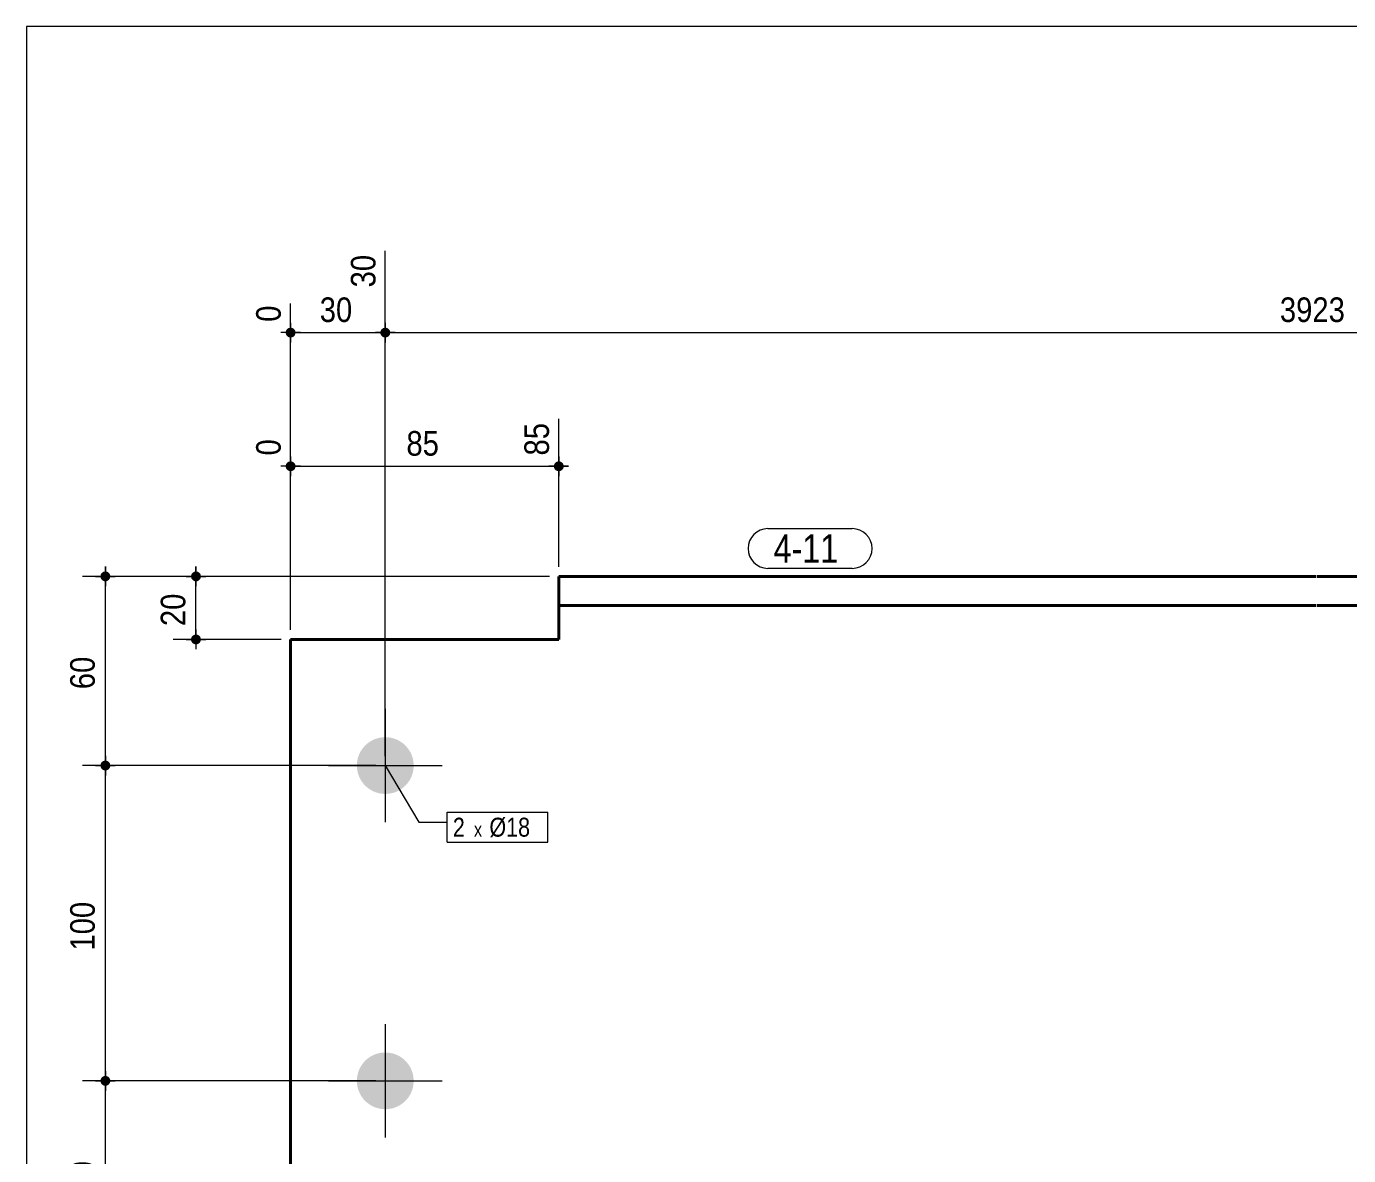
# Model space of a CAD drawing. Header units: millimetres. Extents: x 2 to 287, y 5 to 195.
# Drawn here: x 5 to 144.7, y 75.6 to 195 of the extents above; entities that cross this region are included whole.
import ezdxf

# ---------------------------------------------------------------- set-up
doc = ezdxf.new("R2010")
doc.units = ezdxf.units.MM
for name, color, linetype, lineweight in [('Boulon', 7, 'Continuous', 0), ('Cotation', 7, 'Continuous', 0), ('Désignation boulon', 3, 'Continuous', 0), ('Feuille dessin', 5, 'Continuous', 0), ('Piece', 2, 'Continuous', 0), ('Repère pièce', 3, 'Continuous', 0)]:
    doc.layers.add(name, color=color, linetype=linetype, lineweight=lineweight)
doc.styles.add('ARIAL', font='ARIAL.TTF')
doc.styles.add('COMIC_SANS_MS', font='COMIC.TTF')

# ---------------------------------------------------------------- blocks, each defined once
blk = doc.blocks.new('*A2')
at = {"layer": 'Boulon'}
for points in [[(39.92, 116.93), (39.92, 117), (39.92, 117.08), (39.93, 117.15), (39.94, 117.22), (39.95, 117.3), (39.96, 117.37), (39.97, 117.44), (39.99, 117.51), (40.01, 117.59), (40.02, 117.66), (40.04, 117.73), (40.07, 117.8), (40.09, 117.87), (40.12, 117.94), (40.14, 118.01), (40.17, 118.07), (40.2, 118.14), (40.24, 118.21), (40.27, 118.27), (40.31, 118.34), (40.34, 118.4), (40.38, 118.46), (40.42, 118.52), (40.46, 118.58), (40.51, 118.64), (40.55, 118.7), (40.6, 118.76), (40.64, 118.82), (40.69, 118.87), (40.74, 118.93), (40.79, 118.98), (40.85, 119.03), (40.9, 119.08), (40.96, 119.13), (41.01, 119.18), (41.07, 119.22), (41.13, 119.27), (41.19, 119.31), (41.25, 119.35), (41.31, 119.39), (41.37, 119.43), (41.44, 119.47), (41.5, 119.5), (41.57, 119.54), (41.63, 119.57), (41.7, 119.6), (41.77, 119.63), (41.84, 119.66), (41.9, 119.68), (41.97, 119.71), (42.04, 119.73), (42.12, 119.75), (42.19, 119.77), (42.26, 119.78), (42.33, 119.8), (42.4, 119.81), (42.48, 119.82), (42.55, 119.83), (42.62, 119.84), (42.69, 119.85), (42.77, 119.85), (42.84, 119.86), (42.92, 119.86), (42.99, 119.86), (43.06, 119.85), (43.14, 119.85), (43.21, 119.84), (43.28, 119.83), (43.36, 119.82), (43.43, 119.81), (43.5, 119.8), (43.57, 119.78), (43.64, 119.77), (43.72, 119.75), (43.79, 119.73), (43.86, 119.71), (43.93, 119.68), (44, 119.66), (44.06, 119.63), (44.13, 119.6), (44.2, 119.57), (44.26, 119.54), (44.33, 119.5), (44.39, 119.47), (44.46, 119.43), (44.52, 119.39), (44.58, 119.35), (44.64, 119.31), (44.7, 119.27), (44.76, 119.22), (44.82, 119.18), (44.87, 119.13), (44.93, 119.08), (44.98, 119.03), (45.04, 118.98), (45.09, 118.93), (45.14, 118.87), (45.19, 118.82), (45.23, 118.76), (45.28, 118.7), (45.33, 118.64), (45.37, 118.58), (45.41, 118.52), (45.45, 118.46), (45.49, 118.4), (45.53, 118.34), (45.56, 118.27), (45.6, 118.21), (45.63, 118.14), (45.66, 118.07), (45.69, 118.01), (45.71, 117.94), (45.74, 117.87), (45.76, 117.8), (45.79, 117.73), (45.81, 117.66), (45.83, 117.59), (45.84, 117.51), (45.86, 117.44), (45.87, 117.37), (45.88, 117.3), (45.89, 117.22), (45.9, 117.15), (45.91, 117.08), (45.91, 117), (45.91, 116.93), (45.92, 116.86), (45.91, 116.78), (45.91, 116.71), (45.91, 116.64), (45.9, 116.56), (45.89, 116.49), (45.88, 116.42), (45.87, 116.34), (45.86, 116.27), (45.84, 116.2), (45.83, 116.13), (45.81, 116.06), (45.79, 115.99), (45.76, 115.92), (45.74, 115.85), (45.71, 115.78), (45.69, 115.71), (45.66, 115.64), (45.63, 115.57), (45.6, 115.51), (45.56, 115.44), (45.53, 115.38), (45.49, 115.31), (45.45, 115.25), (45.41, 115.19), (45.37, 115.13), (45.33, 115.07), (45.28, 115.01), (45.23, 114.95), (45.19, 114.9), (45.14, 114.84), (45.09, 114.79), (45.04, 114.74), (44.98, 114.68), (44.93, 114.63), (44.87, 114.59), (44.82, 114.54), (44.76, 114.49), (44.7, 114.45), (44.64, 114.4), (44.58, 114.36), (44.52, 114.32), (44.46, 114.28), (44.39, 114.25), (44.33, 114.21), (44.26, 114.18), (44.2, 114.15), (44.13, 114.11), (44.06, 114.09), (44, 114.06), (43.93, 114.03), (43.86, 114.01), (43.79, 113.99), (43.72, 113.97), (43.64, 113.95), (43.57, 113.93), (43.5, 113.91), (43.43, 113.9), (43.36, 113.89), (43.28, 113.88), (43.21, 113.87), (43.14, 113.87), (43.06, 113.86), (42.99, 113.86), (42.92, 113.86), (42.84, 113.86), (42.77, 113.86), (42.69, 113.87), (42.62, 113.87), (42.55, 113.88), (42.48, 113.89), (42.4, 113.9), (42.33, 113.91), (42.26, 113.93), (42.19, 113.95), (42.12, 113.97), (42.04, 113.99), (41.97, 114.01), (41.9, 114.03), (41.84, 114.06), (41.77, 114.09), (41.7, 114.11), (41.63, 114.15), (41.57, 114.18), (41.5, 114.21), (41.44, 114.25), (41.37, 114.28), (41.31, 114.32), (41.25, 114.36), (41.19, 114.4), (41.13, 114.45), (41.07, 114.49), (41.01, 114.54), (40.96, 114.59), (40.9, 114.63), (40.85, 114.68), (40.79, 114.74), (40.74, 114.79), (40.69, 114.84), (40.64, 114.9), (40.6, 114.95), (40.55, 115.01), (40.51, 115.07), (40.46, 115.13), (40.42, 115.19), (40.38, 115.25), (40.34, 115.31), (40.31, 115.38), (40.27, 115.44), (40.24, 115.51), (40.2, 115.57), (40.17, 115.64), (40.14, 115.71), (40.12, 115.78), (40.09, 115.85), (40.07, 115.92), (40.04, 115.99), (40.02, 116.06), (40.01, 116.13), (39.99, 116.2), (39.97, 116.27), (39.96, 116.34), (39.95, 116.42), (39.94, 116.49), (39.93, 116.56), (39.92, 116.64), (39.92, 116.71), (39.92, 116.78), (39.92, 116.86)], [(39.92, 83.6), (39.92, 83.67), (39.92, 83.74), (39.93, 83.82), (39.94, 83.89), (39.95, 83.96), (39.96, 84.04), (39.97, 84.11), (39.99, 84.18), (40.01, 84.25), (40.02, 84.32), (40.04, 84.39), (40.07, 84.46), (40.09, 84.53), (40.12, 84.6), (40.14, 84.67), (40.17, 84.74), (40.2, 84.81), (40.24, 84.87), (40.27, 84.94), (40.31, 85), (40.34, 85.07), (40.38, 85.13), (40.42, 85.19), (40.46, 85.25), (40.51, 85.31), (40.55, 85.37), (40.6, 85.43), (40.64, 85.48), (40.69, 85.54), (40.74, 85.59), (40.79, 85.65), (40.85, 85.7), (40.9, 85.75), (40.96, 85.8), (41.01, 85.84), (41.07, 85.89), (41.13, 85.93), (41.19, 85.98), (41.25, 86.02), (41.31, 86.06), (41.37, 86.1), (41.44, 86.13), (41.5, 86.17), (41.57, 86.2), (41.63, 86.24), (41.7, 86.27), (41.77, 86.3), (41.84, 86.32), (41.9, 86.35), (41.97, 86.37), (42.04, 86.39), (42.12, 86.42), (42.19, 86.43), (42.26, 86.45), (42.33, 86.47), (42.4, 86.48), (42.48, 86.49), (42.55, 86.5), (42.62, 86.51), (42.69, 86.52), (42.77, 86.52), (42.84, 86.52), (42.92, 86.52), (42.99, 86.52), (43.06, 86.52), (43.14, 86.52), (43.21, 86.51), (43.28, 86.5), (43.36, 86.49), (43.43, 86.48), (43.5, 86.47), (43.57, 86.45), (43.64, 86.43), (43.72, 86.42), (43.79, 86.39), (43.86, 86.37), (43.93, 86.35), (44, 86.32), (44.06, 86.3), (44.13, 86.27), (44.2, 86.24), (44.26, 86.2), (44.33, 86.17), (44.39, 86.13), (44.46, 86.1), (44.52, 86.06), (44.58, 86.02), (44.64, 85.98), (44.7, 85.93), (44.76, 85.89), (44.82, 85.84), (44.87, 85.8), (44.93, 85.75), (44.98, 85.7), (45.04, 85.65), (45.09, 85.59), (45.14, 85.54), (45.19, 85.48), (45.23, 85.43), (45.28, 85.37), (45.33, 85.31), (45.37, 85.25), (45.41, 85.19), (45.45, 85.13), (45.49, 85.07), (45.53, 85), (45.56, 84.94), (45.6, 84.87), (45.63, 84.81), (45.66, 84.74), (45.69, 84.67), (45.71, 84.6), (45.74, 84.53), (45.76, 84.46), (45.79, 84.39), (45.81, 84.32), (45.83, 84.25), (45.84, 84.18), (45.86, 84.11), (45.87, 84.04), (45.88, 83.96), (45.89, 83.89), (45.9, 83.82), (45.91, 83.74), (45.91, 83.67), (45.91, 83.6), (45.92, 83.52), (45.91, 83.45), (45.91, 83.38), (45.91, 83.3), (45.9, 83.23), (45.89, 83.16), (45.88, 83.08), (45.87, 83.01), (45.86, 82.94), (45.84, 82.87), (45.83, 82.79), (45.81, 82.72), (45.79, 82.65), (45.76, 82.58), (45.74, 82.51), (45.71, 82.44), (45.69, 82.38), (45.66, 82.31), (45.63, 82.24), (45.6, 82.17), (45.56, 82.11), (45.53, 82.05), (45.49, 81.98), (45.45, 81.92), (45.41, 81.86), (45.37, 81.8), (45.33, 81.74), (45.28, 81.68), (45.23, 81.62), (45.19, 81.56), (45.14, 81.51), (45.09, 81.46), (45.04, 81.4), (44.98, 81.35), (44.93, 81.3), (44.87, 81.25), (44.82, 81.2), (44.76, 81.16), (44.7, 81.11), (44.64, 81.07), (44.58, 81.03), (44.52, 80.99), (44.46, 80.95), (44.39, 80.91), (44.33, 80.88), (44.26, 80.84), (44.2, 80.81), (44.13, 80.78), (44.06, 80.75), (44, 80.72), (43.93, 80.7), (43.86, 80.68), (43.79, 80.65), (43.72, 80.63), (43.64, 80.61), (43.57, 80.6), (43.5, 80.58), (43.43, 80.57), (43.36, 80.56), (43.28, 80.55), (43.21, 80.54), (43.14, 80.53), (43.06, 80.53), (42.99, 80.52), (42.92, 80.52), (42.84, 80.52), (42.77, 80.53), (42.69, 80.53), (42.62, 80.54), (42.55, 80.55), (42.48, 80.56), (42.4, 80.57), (42.33, 80.58), (42.26, 80.6), (42.19, 80.61), (42.12, 80.63), (42.04, 80.65), (41.97, 80.68), (41.9, 80.7), (41.84, 80.72), (41.77, 80.75), (41.7, 80.78), (41.63, 80.81), (41.57, 80.84), (41.5, 80.88), (41.44, 80.91), (41.37, 80.95), (41.31, 80.99), (41.25, 81.03), (41.19, 81.07), (41.13, 81.11), (41.07, 81.16), (41.01, 81.2), (40.96, 81.25), (40.9, 81.3), (40.85, 81.35), (40.79, 81.4), (40.74, 81.46), (40.69, 81.51), (40.64, 81.56), (40.6, 81.62), (40.55, 81.68), (40.51, 81.74), (40.46, 81.8), (40.42, 81.86), (40.38, 81.92), (40.34, 81.98), (40.31, 82.05), (40.27, 82.11), (40.24, 82.17), (40.2, 82.24), (40.17, 82.31), (40.14, 82.38), (40.12, 82.44), (40.09, 82.51), (40.07, 82.58), (40.04, 82.65), (40.02, 82.72), (40.01, 82.79), (39.99, 82.87), (39.97, 82.94), (39.96, 83.01), (39.95, 83.08), (39.94, 83.16), (39.93, 83.23), (39.92, 83.3), (39.92, 83.38), (39.92, 83.45), (39.92, 83.52)]]:
    blk.add_hatch(color=256, dxfattribs=at).paths.add_polyline_path(points, flags=17)
at = {"layer": 'Boulon', "linetype": 'Continuous', "lineweight": 0}
for p, q in [((42.92, 122.86), (42.92, 110.86)), ((36.92, 116.86), (48.92, 116.86)), ((42.92, 89.52), (42.92, 77.52)), ((36.92, 83.52), (48.92, 83.52))]:
    blk.add_line(p, q, dxfattribs=at)
blk = doc.blocks.new('*A3')
at = {"layer": 'Piece', "color": 2, "linetype": 'Continuous', "lineweight": 40}
for p, q in [((61.246412, 136.857096), (61.246412, 133.79043)), ((141.246412, 136.857096), (61.246412, 136.857096)), ((221.346412, 136.857096), (141.346412, 136.857096)), ((141.246412, 133.79043), (61.246412, 133.79043)), ((61.246412, 133.79043), (61.246412, 130.190429)), ((221.346412, 133.79043), (141.346412, 133.79043)), ((61.246412, 130.190429), (32.914223, 130.190429)), ((32.914223, 70.190429), (32.914223, 130.190429))]:
    blk.add_line(p, q, dxfattribs=at)
blk = doc.blocks.new('*A4')
at = {"layer": 'Feuille dessin', "linetype": 'Continuous', "lineweight": 0}
for p, q in [((282, 195), (5, 195)), ((5, 195), (5, 5))]:
    blk.add_line(p, q, dxfattribs=at)
blk = doc.blocks.new('*A9')
at = {"layer": 'Cotation'}
for points in [[(13.31, 83), (13.29, 83.01), (13.26, 83.01), (13.24, 83.01), (13.21, 83.02), (13.19, 83.03), (13.16, 83.03), (13.14, 83.04), (13.12, 83.05), (13.09, 83.07), (13.07, 83.08), (13.05, 83.09), (13.03, 83.11), (13.01, 83.12), (12.99, 83.14), (12.97, 83.16), (12.95, 83.17), (12.94, 83.19), (12.92, 83.21), (12.91, 83.23), (12.89, 83.26), (12.88, 83.28), (12.87, 83.3), (12.86, 83.32), (12.85, 83.35), (12.84, 83.37), (12.83, 83.4), (12.83, 83.42), (12.82, 83.45), (12.82, 83.47), (12.82, 83.5), (12.82, 83.52), (12.82, 83.55), (12.82, 83.57), (12.82, 83.6), (12.83, 83.63), (12.83, 83.65), (12.84, 83.67), (12.85, 83.7), (12.86, 83.72), (12.87, 83.75), (12.88, 83.77), (12.89, 83.79), (12.91, 83.81), (12.92, 83.83), (12.94, 83.85), (12.95, 83.87), (12.97, 83.89), (12.99, 83.91), (13.01, 83.93), (13.03, 83.94), (13.05, 83.96), (13.07, 83.97), (13.09, 83.98), (13.12, 83.99), (13.14, 84), (13.16, 84.01), (13.19, 84.02), (13.21, 84.03), (13.24, 84.03), (13.26, 84.04), (13.29, 84.04), (13.31, 84.04), (13.34, 84.04), (13.36, 84.04), (13.39, 84.04), (13.41, 84.04), (13.44, 84.03), (13.46, 84.03), (13.49, 84.02), (13.51, 84.01), (13.54, 84), (13.56, 83.99), (13.58, 83.98), (13.61, 83.97), (13.63, 83.96), (13.65, 83.94), (13.67, 83.93), (13.69, 83.91), (13.71, 83.89), (13.72, 83.87), (13.74, 83.85), (13.76, 83.83), (13.77, 83.81), (13.78, 83.79), (13.8, 83.77), (13.81, 83.75), (13.82, 83.72), (13.83, 83.7), (13.84, 83.67), (13.84, 83.65), (13.85, 83.63), (13.85, 83.6), (13.86, 83.57), (13.86, 83.55), (13.86, 83.52), (13.86, 83.5), (13.86, 83.47), (13.85, 83.45), (13.85, 83.42), (13.84, 83.4), (13.84, 83.37), (13.83, 83.35), (13.82, 83.32), (13.81, 83.3), (13.8, 83.28), (13.78, 83.26), (13.77, 83.23), (13.76, 83.21), (13.74, 83.19), (13.72, 83.17), (13.71, 83.16), (13.69, 83.14), (13.67, 83.12), (13.65, 83.11), (13.63, 83.09), (13.61, 83.08), (13.58, 83.07), (13.56, 83.05), (13.54, 83.04), (13.51, 83.03), (13.49, 83.03), (13.46, 83.02), (13.44, 83.01), (13.41, 83.01), (13.39, 83.01), (13.36, 83), (13.34, 83)], [(13.31, 63), (13.29, 63.01), (13.26, 63.01), (13.24, 63.01), (13.21, 63.02), (13.19, 63.03), (13.16, 63.03), (13.14, 63.04), (13.12, 63.05), (13.09, 63.07), (13.07, 63.08), (13.05, 63.09), (13.03, 63.11), (13.01, 63.12), (12.99, 63.14), (12.97, 63.16), (12.95, 63.17), (12.94, 63.19), (12.92, 63.21), (12.91, 63.23), (12.89, 63.26), (12.88, 63.28), (12.87, 63.3), (12.86, 63.32), (12.85, 63.35), (12.84, 63.37), (12.83, 63.4), (12.83, 63.42), (12.82, 63.45), (12.82, 63.47), (12.82, 63.5), (12.82, 63.52), (12.82, 63.55), (12.82, 63.57), (12.82, 63.6), (12.83, 63.63), (12.83, 63.65), (12.84, 63.67), (12.85, 63.7), (12.86, 63.72), (12.87, 63.75), (12.88, 63.77), (12.89, 63.79), (12.91, 63.81), (12.92, 63.83), (12.94, 63.85), (12.95, 63.87), (12.97, 63.89), (12.99, 63.91), (13.01, 63.93), (13.03, 63.94), (13.05, 63.96), (13.07, 63.97), (13.09, 63.98), (13.12, 63.99), (13.14, 64), (13.16, 64.01), (13.19, 64.02), (13.21, 64.03), (13.24, 64.03), (13.26, 64.04), (13.29, 64.04), (13.31, 64.04), (13.34, 64.04), (13.36, 64.04), (13.39, 64.04), (13.41, 64.04), (13.44, 64.03), (13.46, 64.03), (13.49, 64.02), (13.51, 64.01), (13.54, 64), (13.56, 63.99), (13.58, 63.98), (13.61, 63.97), (13.63, 63.96), (13.65, 63.94), (13.67, 63.93), (13.69, 63.91), (13.71, 63.89), (13.72, 63.87), (13.74, 63.85), (13.76, 63.83), (13.77, 63.81), (13.78, 63.79), (13.8, 63.77), (13.81, 63.75), (13.82, 63.72), (13.83, 63.7), (13.84, 63.67), (13.84, 63.65), (13.85, 63.63), (13.85, 63.6), (13.86, 63.57), (13.86, 63.55), (13.86, 63.52), (13.86, 63.5), (13.86, 63.47), (13.85, 63.45), (13.85, 63.42), (13.84, 63.4), (13.84, 63.37), (13.83, 63.35), (13.82, 63.32), (13.81, 63.3), (13.8, 63.28), (13.78, 63.26), (13.77, 63.23), (13.76, 63.21), (13.74, 63.19), (13.72, 63.17), (13.71, 63.16), (13.69, 63.14), (13.67, 63.12), (13.65, 63.11), (13.63, 63.09), (13.61, 63.08), (13.58, 63.07), (13.56, 63.05), (13.54, 63.04), (13.51, 63.03), (13.49, 63.03), (13.46, 63.02), (13.44, 63.01), (13.41, 63.01), (13.39, 63.01), (13.36, 63), (13.34, 63)]]:
    blk.add_hatch(color=256, dxfattribs=at).paths.add_polyline_path(points, flags=17)
at = {"layer": 'Cotation', "linetype": 'Continuous', "lineweight": 0}
for p, q in [((13.34, 84.56), (13.34, 82.48)), ((13.34, 83.52), (13.34, 84.56)), ((41.92, 83.52), (10.92, 83.52)), ((12.3, 83.52), (14.38, 83.52)), ((13.34, 63.52), (13.34, 83.52)), ((13.34, 64.56), (13.34, 62.48)), ((60.25, 63.52), (10.92, 63.52)), ((12.3, 63.52), (14.38, 63.52)), ((13.34, 63.52), (13.34, 62.48))]:
    blk.add_line(p, q, dxfattribs=at)
at = {"layer": 'Cotation'}
for p in [(13.34, 83.52), (13.34, 63.52)]:
    blk.add_point(p, dxfattribs=at)
at = {"layer": 'Cotation', "style": 'ARIAL', "width": 0.85}
blk.add_text('60', height=2.6, rotation=90.0002, dxfattribs=at).set_placement((12.22, 71.6))
blk = doc.blocks.new('*A10')
at = {"layer": 'Cotation'}
for points in [[(13.31, 116.34), (13.29, 116.34), (13.26, 116.34), (13.24, 116.35), (13.21, 116.35), (13.19, 116.36), (13.16, 116.37), (13.14, 116.38), (13.12, 116.39), (13.09, 116.4), (13.07, 116.41), (13.05, 116.42), (13.03, 116.44), (13.01, 116.46), (12.99, 116.47), (12.97, 116.49), (12.95, 116.51), (12.94, 116.53), (12.92, 116.55), (12.91, 116.57), (12.89, 116.59), (12.88, 116.61), (12.87, 116.63), (12.86, 116.66), (12.85, 116.68), (12.84, 116.71), (12.83, 116.73), (12.83, 116.76), (12.82, 116.78), (12.82, 116.81), (12.82, 116.83), (12.82, 116.86), (12.82, 116.88), (12.82, 116.91), (12.82, 116.93), (12.83, 116.96), (12.83, 116.98), (12.84, 117.01), (12.85, 117.03), (12.86, 117.06), (12.87, 117.08), (12.88, 117.1), (12.89, 117.12), (12.91, 117.15), (12.92, 117.17), (12.94, 117.19), (12.95, 117.21), (12.97, 117.22), (12.99, 117.24), (13.01, 117.26), (13.03, 117.27), (13.05, 117.29), (13.07, 117.3), (13.09, 117.32), (13.12, 117.33), (13.14, 117.34), (13.16, 117.35), (13.19, 117.35), (13.21, 117.36), (13.24, 117.37), (13.26, 117.37), (13.29, 117.37), (13.31, 117.38), (13.34, 117.38), (13.36, 117.38), (13.39, 117.37), (13.41, 117.37), (13.44, 117.37), (13.46, 117.36), (13.49, 117.35), (13.51, 117.35), (13.54, 117.34), (13.56, 117.33), (13.58, 117.32), (13.61, 117.3), (13.63, 117.29), (13.65, 117.27), (13.67, 117.26), (13.69, 117.24), (13.71, 117.22), (13.72, 117.21), (13.74, 117.19), (13.76, 117.17), (13.77, 117.15), (13.78, 117.12), (13.8, 117.1), (13.81, 117.08), (13.82, 117.06), (13.83, 117.03), (13.84, 117.01), (13.84, 116.98), (13.85, 116.96), (13.85, 116.93), (13.86, 116.91), (13.86, 116.88), (13.86, 116.86), (13.86, 116.83), (13.86, 116.81), (13.85, 116.78), (13.85, 116.76), (13.84, 116.73), (13.84, 116.71), (13.83, 116.68), (13.82, 116.66), (13.81, 116.63), (13.8, 116.61), (13.78, 116.59), (13.77, 116.57), (13.76, 116.55), (13.74, 116.53), (13.72, 116.51), (13.71, 116.49), (13.69, 116.47), (13.67, 116.46), (13.65, 116.44), (13.63, 116.42), (13.61, 116.41), (13.58, 116.4), (13.56, 116.39), (13.54, 116.38), (13.51, 116.37), (13.49, 116.36), (13.46, 116.35), (13.44, 116.35), (13.41, 116.34), (13.39, 116.34), (13.36, 116.34), (13.34, 116.34)], [(13.31, 83), (13.29, 83.01), (13.26, 83.01), (13.24, 83.01), (13.21, 83.02), (13.19, 83.03), (13.16, 83.03), (13.14, 83.04), (13.12, 83.05), (13.09, 83.07), (13.07, 83.08), (13.05, 83.09), (13.03, 83.11), (13.01, 83.12), (12.99, 83.14), (12.97, 83.16), (12.95, 83.17), (12.94, 83.19), (12.92, 83.21), (12.91, 83.23), (12.89, 83.26), (12.88, 83.28), (12.87, 83.3), (12.86, 83.32), (12.85, 83.35), (12.84, 83.37), (12.83, 83.4), (12.83, 83.42), (12.82, 83.45), (12.82, 83.47), (12.82, 83.5), (12.82, 83.52), (12.82, 83.55), (12.82, 83.57), (12.82, 83.6), (12.83, 83.63), (12.83, 83.65), (12.84, 83.67), (12.85, 83.7), (12.86, 83.72), (12.87, 83.75), (12.88, 83.77), (12.89, 83.79), (12.91, 83.81), (12.92, 83.83), (12.94, 83.85), (12.95, 83.87), (12.97, 83.89), (12.99, 83.91), (13.01, 83.93), (13.03, 83.94), (13.05, 83.96), (13.07, 83.97), (13.09, 83.98), (13.12, 83.99), (13.14, 84), (13.16, 84.01), (13.19, 84.02), (13.21, 84.03), (13.24, 84.03), (13.26, 84.04), (13.29, 84.04), (13.31, 84.04), (13.34, 84.04), (13.36, 84.04), (13.39, 84.04), (13.41, 84.04), (13.44, 84.03), (13.46, 84.03), (13.49, 84.02), (13.51, 84.01), (13.54, 84), (13.56, 83.99), (13.58, 83.98), (13.61, 83.97), (13.63, 83.96), (13.65, 83.94), (13.67, 83.93), (13.69, 83.91), (13.71, 83.89), (13.72, 83.87), (13.74, 83.85), (13.76, 83.83), (13.77, 83.81), (13.78, 83.79), (13.8, 83.77), (13.81, 83.75), (13.82, 83.72), (13.83, 83.7), (13.84, 83.67), (13.84, 83.65), (13.85, 83.63), (13.85, 83.6), (13.86, 83.57), (13.86, 83.55), (13.86, 83.52), (13.86, 83.5), (13.86, 83.47), (13.85, 83.45), (13.85, 83.42), (13.84, 83.4), (13.84, 83.37), (13.83, 83.35), (13.82, 83.32), (13.81, 83.3), (13.8, 83.28), (13.78, 83.26), (13.77, 83.23), (13.76, 83.21), (13.74, 83.19), (13.72, 83.17), (13.71, 83.16), (13.69, 83.14), (13.67, 83.12), (13.65, 83.11), (13.63, 83.09), (13.61, 83.08), (13.58, 83.07), (13.56, 83.05), (13.54, 83.04), (13.51, 83.03), (13.49, 83.03), (13.46, 83.02), (13.44, 83.01), (13.41, 83.01), (13.39, 83.01), (13.36, 83), (13.34, 83)]]:
    blk.add_hatch(color=256, dxfattribs=at).paths.add_polyline_path(points, flags=17)
at = {"layer": 'Cotation', "linetype": 'Continuous', "lineweight": 0}
for p, q in [((13.34, 117.9), (13.34, 115.82)), ((13.34, 116.86), (13.34, 117.9)), ((41.92, 116.86), (10.92, 116.86)), ((12.3, 116.86), (14.38, 116.86)), ((13.34, 83.52), (13.34, 116.86)), ((13.34, 84.56), (13.34, 82.48)), ((41.92, 83.52), (10.92, 83.52)), ((12.3, 83.52), (14.38, 83.52)), ((13.34, 83.52), (13.34, 82.48))]:
    blk.add_line(p, q, dxfattribs=at)
at = {"layer": 'Cotation'}
for p in [(13.34, 116.86), (13.34, 83.52)]:
    blk.add_point(p, dxfattribs=at)
at = {"layer": 'Cotation', "style": 'ARIAL', "width": 0.85}
blk.add_text('100', height=2.6, rotation=90.0002, dxfattribs=at).set_placement((12.22, 97.3))
blk = doc.blocks.new('*A11')
at = {"layer": 'Cotation'}
for points in [[(13.31, 136.34), (13.29, 136.34), (13.26, 136.34), (13.24, 136.35), (13.21, 136.35), (13.19, 136.36), (13.16, 136.37), (13.14, 136.38), (13.12, 136.39), (13.09, 136.4), (13.07, 136.41), (13.05, 136.42), (13.03, 136.44), (13.01, 136.46), (12.99, 136.47), (12.97, 136.49), (12.95, 136.51), (12.94, 136.53), (12.92, 136.55), (12.91, 136.57), (12.89, 136.59), (12.88, 136.61), (12.87, 136.63), (12.86, 136.66), (12.85, 136.68), (12.84, 136.71), (12.83, 136.73), (12.83, 136.76), (12.82, 136.78), (12.82, 136.81), (12.82, 136.83), (12.82, 136.86), (12.82, 136.88), (12.82, 136.91), (12.82, 136.93), (12.83, 136.96), (12.83, 136.98), (12.84, 137.01), (12.85, 137.03), (12.86, 137.06), (12.87, 137.08), (12.88, 137.1), (12.89, 137.12), (12.91, 137.15), (12.92, 137.17), (12.94, 137.19), (12.95, 137.21), (12.97, 137.22), (12.99, 137.24), (13.01, 137.26), (13.03, 137.27), (13.05, 137.29), (13.07, 137.3), (13.09, 137.32), (13.12, 137.33), (13.14, 137.34), (13.16, 137.35), (13.19, 137.35), (13.21, 137.36), (13.24, 137.37), (13.26, 137.37), (13.29, 137.37), (13.31, 137.38), (13.34, 137.38), (13.36, 137.38), (13.39, 137.37), (13.41, 137.37), (13.44, 137.37), (13.46, 137.36), (13.49, 137.35), (13.51, 137.35), (13.54, 137.34), (13.56, 137.33), (13.58, 137.32), (13.61, 137.3), (13.63, 137.29), (13.65, 137.27), (13.67, 137.26), (13.69, 137.24), (13.71, 137.22), (13.72, 137.21), (13.74, 137.19), (13.76, 137.17), (13.77, 137.15), (13.78, 137.12), (13.8, 137.1), (13.81, 137.08), (13.82, 137.06), (13.83, 137.03), (13.84, 137.01), (13.84, 136.98), (13.85, 136.96), (13.85, 136.93), (13.86, 136.91), (13.86, 136.88), (13.86, 136.86), (13.86, 136.83), (13.86, 136.81), (13.85, 136.78), (13.85, 136.76), (13.84, 136.73), (13.84, 136.71), (13.83, 136.68), (13.82, 136.66), (13.81, 136.63), (13.8, 136.61), (13.78, 136.59), (13.77, 136.57), (13.76, 136.55), (13.74, 136.53), (13.72, 136.51), (13.71, 136.49), (13.69, 136.47), (13.67, 136.46), (13.65, 136.44), (13.63, 136.42), (13.61, 136.41), (13.58, 136.4), (13.56, 136.39), (13.54, 136.38), (13.51, 136.37), (13.49, 136.36), (13.46, 136.35), (13.44, 136.35), (13.41, 136.34), (13.39, 136.34), (13.36, 136.34), (13.34, 136.34)], [(13.31, 116.34), (13.29, 116.34), (13.26, 116.34), (13.24, 116.35), (13.21, 116.35), (13.19, 116.36), (13.16, 116.37), (13.14, 116.38), (13.12, 116.39), (13.09, 116.4), (13.07, 116.41), (13.05, 116.42), (13.03, 116.44), (13.01, 116.46), (12.99, 116.47), (12.97, 116.49), (12.95, 116.51), (12.94, 116.53), (12.92, 116.55), (12.91, 116.57), (12.89, 116.59), (12.88, 116.61), (12.87, 116.63), (12.86, 116.66), (12.85, 116.68), (12.84, 116.71), (12.83, 116.73), (12.83, 116.76), (12.82, 116.78), (12.82, 116.81), (12.82, 116.83), (12.82, 116.86), (12.82, 116.88), (12.82, 116.91), (12.82, 116.93), (12.83, 116.96), (12.83, 116.98), (12.84, 117.01), (12.85, 117.03), (12.86, 117.06), (12.87, 117.08), (12.88, 117.1), (12.89, 117.12), (12.91, 117.15), (12.92, 117.17), (12.94, 117.19), (12.95, 117.21), (12.97, 117.22), (12.99, 117.24), (13.01, 117.26), (13.03, 117.27), (13.05, 117.29), (13.07, 117.3), (13.09, 117.32), (13.12, 117.33), (13.14, 117.34), (13.16, 117.35), (13.19, 117.35), (13.21, 117.36), (13.24, 117.37), (13.26, 117.37), (13.29, 117.37), (13.31, 117.38), (13.34, 117.38), (13.36, 117.38), (13.39, 117.37), (13.41, 117.37), (13.44, 117.37), (13.46, 117.36), (13.49, 117.35), (13.51, 117.35), (13.54, 117.34), (13.56, 117.33), (13.58, 117.32), (13.61, 117.3), (13.63, 117.29), (13.65, 117.27), (13.67, 117.26), (13.69, 117.24), (13.71, 117.22), (13.72, 117.21), (13.74, 117.19), (13.76, 117.17), (13.77, 117.15), (13.78, 117.12), (13.8, 117.1), (13.81, 117.08), (13.82, 117.06), (13.83, 117.03), (13.84, 117.01), (13.84, 116.98), (13.85, 116.96), (13.85, 116.93), (13.86, 116.91), (13.86, 116.88), (13.86, 116.86), (13.86, 116.83), (13.86, 116.81), (13.85, 116.78), (13.85, 116.76), (13.84, 116.73), (13.84, 116.71), (13.83, 116.68), (13.82, 116.66), (13.81, 116.63), (13.8, 116.61), (13.78, 116.59), (13.77, 116.57), (13.76, 116.55), (13.74, 116.53), (13.72, 116.51), (13.71, 116.49), (13.69, 116.47), (13.67, 116.46), (13.65, 116.44), (13.63, 116.42), (13.61, 116.41), (13.58, 116.4), (13.56, 116.39), (13.54, 116.38), (13.51, 116.37), (13.49, 116.36), (13.46, 116.35), (13.44, 116.35), (13.41, 116.34), (13.39, 116.34), (13.36, 116.34), (13.34, 116.34)]]:
    blk.add_hatch(color=256, dxfattribs=at).paths.add_polyline_path(points, flags=17)
at = {"layer": 'Cotation', "linetype": 'Continuous', "lineweight": 0}
for p, q in [((13.34, 137.9), (13.34, 135.82)), ((13.34, 136.86), (13.34, 137.9)), ((60.25, 136.86), (10.92, 136.86)), ((12.3, 136.86), (14.38, 136.86)), ((13.34, 116.86), (13.34, 136.86)), ((13.34, 117.9), (13.34, 115.82)), ((41.92, 116.86), (10.92, 116.86)), ((12.3, 116.86), (14.38, 116.86)), ((13.34, 116.86), (13.34, 115.82))]:
    blk.add_line(p, q, dxfattribs=at)
at = {"layer": 'Cotation'}
for p in [(13.34, 136.86), (13.34, 116.86)]:
    blk.add_point(p, dxfattribs=at)
at = {"layer": 'Cotation', "style": 'ARIAL', "width": 0.85}
blk.add_text('60', height=2.6, rotation=90.0002, dxfattribs=at).set_placement((12.22, 124.93))
blk = doc.blocks.new('*A18')
at = {"layer": 'Cotation'}
for points in [[(22.89, 136.34), (22.86, 136.34), (22.84, 136.34), (22.81, 136.35), (22.79, 136.35), (22.76, 136.36), (22.74, 136.37), (22.72, 136.38), (22.69, 136.39), (22.67, 136.4), (22.65, 136.41), (22.63, 136.42), (22.6, 136.44), (22.58, 136.46), (22.57, 136.47), (22.55, 136.49), (22.53, 136.51), (22.51, 136.53), (22.5, 136.55), (22.48, 136.57), (22.47, 136.59), (22.46, 136.61), (22.44, 136.63), (22.43, 136.66), (22.42, 136.68), (22.42, 136.71), (22.41, 136.73), (22.4, 136.76), (22.4, 136.78), (22.4, 136.81), (22.39, 136.83), (22.39, 136.86), (22.39, 136.88), (22.4, 136.91), (22.4, 136.93), (22.4, 136.96), (22.41, 136.98), (22.42, 137.01), (22.42, 137.03), (22.43, 137.06), (22.44, 137.08), (22.46, 137.1), (22.47, 137.12), (22.48, 137.15), (22.5, 137.17), (22.51, 137.19), (22.53, 137.21), (22.55, 137.22), (22.57, 137.24), (22.58, 137.26), (22.6, 137.27), (22.63, 137.29), (22.65, 137.3), (22.67, 137.32), (22.69, 137.33), (22.72, 137.34), (22.74, 137.35), (22.76, 137.35), (22.79, 137.36), (22.81, 137.37), (22.84, 137.37), (22.86, 137.37), (22.89, 137.38), (22.91, 137.38), (22.94, 137.38), (22.97, 137.37), (22.99, 137.37), (23.02, 137.37), (23.04, 137.36), (23.07, 137.35), (23.09, 137.35), (23.11, 137.34), (23.14, 137.33), (23.16, 137.32), (23.18, 137.3), (23.2, 137.29), (23.22, 137.27), (23.24, 137.26), (23.26, 137.24), (23.28, 137.22), (23.3, 137.21), (23.32, 137.19), (23.33, 137.17), (23.35, 137.15), (23.36, 137.12), (23.37, 137.1), (23.38, 137.08), (23.39, 137.06), (23.4, 137.03), (23.41, 137.01), (23.42, 136.98), (23.42, 136.96), (23.43, 136.93), (23.43, 136.91), (23.43, 136.88), (23.43, 136.86), (23.43, 136.83), (23.43, 136.81), (23.43, 136.78), (23.42, 136.76), (23.42, 136.73), (23.41, 136.71), (23.4, 136.68), (23.39, 136.66), (23.38, 136.63), (23.37, 136.61), (23.36, 136.59), (23.35, 136.57), (23.33, 136.55), (23.32, 136.53), (23.3, 136.51), (23.28, 136.49), (23.26, 136.47), (23.24, 136.46), (23.22, 136.44), (23.2, 136.42), (23.18, 136.41), (23.16, 136.4), (23.14, 136.39), (23.11, 136.38), (23.09, 136.37), (23.07, 136.36), (23.04, 136.35), (23.02, 136.35), (22.99, 136.34), (22.97, 136.34), (22.94, 136.34), (22.91, 136.34)], [(22.89, 129.67), (22.86, 129.67), (22.84, 129.68), (22.81, 129.68), (22.79, 129.69), (22.76, 129.69), (22.74, 129.7), (22.72, 129.71), (22.69, 129.72), (22.67, 129.73), (22.65, 129.74), (22.63, 129.76), (22.6, 129.77), (22.58, 129.79), (22.57, 129.81), (22.55, 129.82), (22.53, 129.84), (22.51, 129.86), (22.5, 129.88), (22.48, 129.9), (22.47, 129.92), (22.46, 129.95), (22.44, 129.97), (22.43, 129.99), (22.42, 130.02), (22.42, 130.04), (22.41, 130.06), (22.4, 130.09), (22.4, 130.11), (22.4, 130.14), (22.39, 130.16), (22.39, 130.19), (22.39, 130.22), (22.4, 130.24), (22.4, 130.27), (22.4, 130.29), (22.41, 130.32), (22.42, 130.34), (22.42, 130.37), (22.43, 130.39), (22.44, 130.41), (22.46, 130.44), (22.47, 130.46), (22.48, 130.48), (22.5, 130.5), (22.51, 130.52), (22.53, 130.54), (22.55, 130.56), (22.57, 130.58), (22.58, 130.59), (22.6, 130.61), (22.63, 130.62), (22.65, 130.64), (22.67, 130.65), (22.69, 130.66), (22.72, 130.67), (22.74, 130.68), (22.76, 130.69), (22.79, 130.69), (22.81, 130.7), (22.84, 130.7), (22.86, 130.71), (22.89, 130.71), (22.91, 130.71), (22.94, 130.71), (22.97, 130.71), (22.99, 130.7), (23.02, 130.7), (23.04, 130.69), (23.07, 130.69), (23.09, 130.68), (23.11, 130.67), (23.14, 130.66), (23.16, 130.65), (23.18, 130.64), (23.2, 130.62), (23.22, 130.61), (23.24, 130.59), (23.26, 130.58), (23.28, 130.56), (23.3, 130.54), (23.32, 130.52), (23.33, 130.5), (23.35, 130.48), (23.36, 130.46), (23.37, 130.44), (23.38, 130.41), (23.39, 130.39), (23.4, 130.37), (23.41, 130.34), (23.42, 130.32), (23.42, 130.29), (23.43, 130.27), (23.43, 130.24), (23.43, 130.22), (23.43, 130.19), (23.43, 130.16), (23.43, 130.14), (23.43, 130.11), (23.42, 130.09), (23.42, 130.06), (23.41, 130.04), (23.4, 130.02), (23.39, 129.99), (23.38, 129.97), (23.37, 129.95), (23.36, 129.92), (23.35, 129.9), (23.33, 129.88), (23.32, 129.86), (23.3, 129.84), (23.28, 129.82), (23.26, 129.81), (23.24, 129.79), (23.22, 129.77), (23.2, 129.76), (23.18, 129.74), (23.16, 129.73), (23.14, 129.72), (23.11, 129.71), (23.09, 129.7), (23.07, 129.69), (23.04, 129.69), (23.02, 129.68), (22.99, 129.68), (22.97, 129.67), (22.94, 129.67), (22.91, 129.67)]]:
    blk.add_hatch(color=256, dxfattribs=at).paths.add_polyline_path(points, flags=17)
at = {"layer": 'Cotation', "linetype": 'Continuous', "lineweight": 0}
for p, q in [((22.91, 137.9), (22.91, 135.82)), ((22.91, 136.86), (22.91, 137.9)), ((60.25, 136.86), (20.49, 136.86)), ((21.87, 136.86), (23.95, 136.86)), ((22.91, 130.19), (22.91, 136.86)), ((31.91, 130.19), (20.49, 130.19)), ((21.87, 130.19), (23.95, 130.19)), ((22.91, 131.23), (22.91, 129.15)), ((22.91, 130.19), (22.91, 129.15))]:
    blk.add_line(p, q, dxfattribs=at)
at = {"layer": 'Cotation'}
for p in [(22.91, 136.86), (22.91, 130.19)]:
    blk.add_point(p, dxfattribs=at)
at = {"layer": 'Cotation', "style": 'ARIAL', "width": 0.85}
blk.add_text('20', height=2.6, rotation=90.0002, dxfattribs=at).set_placement((21.79, 131.6))
blk = doc.blocks.new('*A19')
at = {"layer": 'Cotation'}
for points in [[(32.89, 147.98), (32.86, 147.98), (32.84, 147.98), (32.81, 147.99), (32.79, 147.99), (32.76, 148), (32.74, 148.01), (32.72, 148.02), (32.69, 148.03), (32.67, 148.04), (32.65, 148.05), (32.63, 148.07), (32.6, 148.08), (32.58, 148.1), (32.57, 148.11), (32.55, 148.13), (32.53, 148.15), (32.51, 148.17), (32.5, 148.19), (32.48, 148.21), (32.47, 148.23), (32.46, 148.25), (32.44, 148.28), (32.43, 148.3), (32.42, 148.32), (32.42, 148.35), (32.41, 148.37), (32.4, 148.4), (32.4, 148.42), (32.4, 148.45), (32.39, 148.47), (32.39, 148.5), (32.39, 148.52), (32.4, 148.55), (32.4, 148.57), (32.4, 148.6), (32.41, 148.62), (32.42, 148.65), (32.42, 148.67), (32.43, 148.7), (32.44, 148.72), (32.46, 148.74), (32.47, 148.77), (32.48, 148.79), (32.5, 148.81), (32.51, 148.83), (32.53, 148.85), (32.55, 148.87), (32.57, 148.88), (32.58, 148.9), (32.6, 148.92), (32.63, 148.93), (32.65, 148.94), (32.67, 148.96), (32.69, 148.97), (32.72, 148.98), (32.74, 148.99), (32.76, 149), (32.79, 149), (32.81, 149.01), (32.84, 149.01), (32.86, 149.02), (32.89, 149.02), (32.91, 149.02), (32.94, 149.02), (32.97, 149.02), (32.99, 149.01), (33.02, 149.01), (33.04, 149), (33.07, 149), (33.09, 148.99), (33.11, 148.98), (33.14, 148.97), (33.16, 148.96), (33.18, 148.94), (33.2, 148.93), (33.22, 148.92), (33.24, 148.9), (33.26, 148.88), (33.28, 148.87), (33.3, 148.85), (33.32, 148.83), (33.33, 148.81), (33.35, 148.79), (33.36, 148.77), (33.37, 148.74), (33.38, 148.72), (33.39, 148.7), (33.4, 148.67), (33.41, 148.65), (33.42, 148.62), (33.42, 148.6), (33.43, 148.57), (33.43, 148.55), (33.43, 148.52), (33.43, 148.5), (33.43, 148.47), (33.43, 148.45), (33.43, 148.42), (33.42, 148.4), (33.42, 148.37), (33.41, 148.35), (33.4, 148.32), (33.39, 148.3), (33.38, 148.28), (33.37, 148.25), (33.36, 148.23), (33.35, 148.21), (33.33, 148.19), (33.32, 148.17), (33.3, 148.15), (33.28, 148.13), (33.26, 148.11), (33.24, 148.1), (33.22, 148.08), (33.2, 148.07), (33.18, 148.05), (33.16, 148.04), (33.14, 148.03), (33.11, 148.02), (33.09, 148.01), (33.07, 148), (33.04, 147.99), (33.02, 147.99), (32.99, 147.98), (32.97, 147.98), (32.94, 147.98), (32.91, 147.98)], [(61.22, 147.98), (61.2, 147.98), (61.17, 147.98), (61.14, 147.99), (61.12, 147.99), (61.1, 148), (61.07, 148.01), (61.05, 148.02), (61.02, 148.03), (61, 148.04), (60.98, 148.05), (60.96, 148.07), (60.94, 148.08), (60.92, 148.1), (60.9, 148.11), (60.88, 148.13), (60.86, 148.15), (60.84, 148.17), (60.83, 148.19), (60.81, 148.21), (60.8, 148.23), (60.79, 148.25), (60.78, 148.28), (60.77, 148.3), (60.76, 148.32), (60.75, 148.35), (60.74, 148.37), (60.74, 148.4), (60.73, 148.42), (60.73, 148.45), (60.73, 148.47), (60.73, 148.5), (60.73, 148.52), (60.73, 148.55), (60.73, 148.57), (60.74, 148.6), (60.74, 148.62), (60.75, 148.65), (60.76, 148.67), (60.77, 148.7), (60.78, 148.72), (60.79, 148.74), (60.8, 148.77), (60.81, 148.79), (60.83, 148.81), (60.84, 148.83), (60.86, 148.85), (60.88, 148.87), (60.9, 148.88), (60.92, 148.9), (60.94, 148.92), (60.96, 148.93), (60.98, 148.94), (61, 148.96), (61.02, 148.97), (61.05, 148.98), (61.07, 148.99), (61.1, 149), (61.12, 149), (61.14, 149.01), (61.17, 149.01), (61.2, 149.02), (61.22, 149.02), (61.25, 149.02), (61.27, 149.02), (61.3, 149.02), (61.32, 149.01), (61.35, 149.01), (61.37, 149), (61.4, 149), (61.42, 148.99), (61.45, 148.98), (61.47, 148.97), (61.49, 148.96), (61.51, 148.94), (61.54, 148.93), (61.56, 148.92), (61.58, 148.9), (61.6, 148.88), (61.61, 148.87), (61.63, 148.85), (61.65, 148.83), (61.66, 148.81), (61.68, 148.79), (61.69, 148.77), (61.71, 148.74), (61.72, 148.72), (61.73, 148.7), (61.74, 148.67), (61.74, 148.65), (61.75, 148.62), (61.76, 148.6), (61.76, 148.57), (61.76, 148.55), (61.77, 148.52), (61.77, 148.5), (61.77, 148.47), (61.76, 148.45), (61.76, 148.42), (61.76, 148.4), (61.75, 148.37), (61.74, 148.35), (61.74, 148.32), (61.73, 148.3), (61.72, 148.28), (61.71, 148.25), (61.69, 148.23), (61.68, 148.21), (61.66, 148.19), (61.65, 148.17), (61.63, 148.15), (61.61, 148.13), (61.6, 148.11), (61.58, 148.1), (61.56, 148.08), (61.54, 148.07), (61.51, 148.05), (61.49, 148.04), (61.47, 148.03), (61.45, 148.02), (61.42, 148.01), (61.4, 148), (61.37, 147.99), (61.35, 147.99), (61.32, 147.98), (61.3, 147.98), (61.27, 147.98), (61.25, 147.98)]]:
    blk.add_hatch(color=256, dxfattribs=at).paths.add_polyline_path(points, flags=17)
at = {"layer": 'Cotation', "linetype": 'Continuous', "lineweight": 0}
for p, q in [((61.25, 137.86), (61.25, 153.5)), ((32.91, 131.19), (32.91, 151.57)), ((32.91, 149.54), (32.91, 147.46)), ((61.25, 149.54), (61.25, 147.46)), ((33.95, 148.5), (31.87, 148.5)), ((32.91, 148.5), (31.87, 148.5)), ((32.91, 148.5), (61.25, 148.5)), ((62.29, 148.5), (60.21, 148.5)), ((61.25, 148.5), (62.29, 148.5))]:
    blk.add_line(p, q, dxfattribs=at)
at = {"layer": 'Cotation'}
for p in [(32.91, 148.5), (61.25, 148.5)]:
    blk.add_point(p, dxfattribs=at)
at = {"layer": 'Cotation', "style": 'ARIAL', "width": 0.85}
for s, p in [('85', (60.21, 149.64)), ('0', (31.87, 149.64))]:
    blk.add_text(s, height=2.6, rotation=90.0002, dxfattribs=at).set_placement(p)
blk.add_text('85', height=2.6, dxfattribs=at).set_placement((45.15, 149.62))
blk = doc.blocks.new('*A21')
at = {"layer": 'Cotation'}
for points in [[(32.89, 162.11), (32.86, 162.11), (32.84, 162.12), (32.81, 162.12), (32.79, 162.13), (32.76, 162.13), (32.74, 162.14), (32.72, 162.15), (32.69, 162.16), (32.67, 162.17), (32.65, 162.18), (32.63, 162.2), (32.6, 162.21), (32.58, 162.23), (32.57, 162.25), (32.55, 162.26), (32.53, 162.28), (32.51, 162.3), (32.5, 162.32), (32.48, 162.34), (32.47, 162.36), (32.46, 162.39), (32.44, 162.41), (32.43, 162.43), (32.42, 162.46), (32.42, 162.48), (32.41, 162.5), (32.4, 162.53), (32.4, 162.55), (32.4, 162.58), (32.39, 162.61), (32.39, 162.63), (32.39, 162.66), (32.4, 162.68), (32.4, 162.71), (32.4, 162.73), (32.41, 162.76), (32.42, 162.78), (32.42, 162.81), (32.43, 162.83), (32.44, 162.85), (32.46, 162.88), (32.47, 162.9), (32.48, 162.92), (32.5, 162.94), (32.51, 162.96), (32.53, 162.98), (32.55, 163), (32.57, 163.02), (32.58, 163.03), (32.6, 163.05), (32.63, 163.06), (32.65, 163.08), (32.67, 163.09), (32.69, 163.1), (32.72, 163.11), (32.74, 163.12), (32.76, 163.13), (32.79, 163.13), (32.81, 163.14), (32.84, 163.14), (32.86, 163.15), (32.89, 163.15), (32.91, 163.15), (32.94, 163.15), (32.97, 163.15), (32.99, 163.14), (33.02, 163.14), (33.04, 163.13), (33.07, 163.13), (33.09, 163.12), (33.11, 163.11), (33.14, 163.1), (33.16, 163.09), (33.18, 163.08), (33.2, 163.06), (33.22, 163.05), (33.24, 163.03), (33.26, 163.02), (33.28, 163), (33.3, 162.98), (33.32, 162.96), (33.33, 162.94), (33.35, 162.92), (33.36, 162.9), (33.37, 162.88), (33.38, 162.85), (33.39, 162.83), (33.4, 162.81), (33.41, 162.78), (33.42, 162.76), (33.42, 162.73), (33.43, 162.71), (33.43, 162.68), (33.43, 162.66), (33.43, 162.63), (33.43, 162.61), (33.43, 162.58), (33.43, 162.55), (33.42, 162.53), (33.42, 162.5), (33.41, 162.48), (33.4, 162.46), (33.39, 162.43), (33.38, 162.41), (33.37, 162.39), (33.36, 162.36), (33.35, 162.34), (33.33, 162.32), (33.32, 162.3), (33.3, 162.28), (33.28, 162.26), (33.26, 162.25), (33.24, 162.23), (33.22, 162.21), (33.2, 162.2), (33.18, 162.18), (33.16, 162.17), (33.14, 162.16), (33.11, 162.15), (33.09, 162.14), (33.07, 162.13), (33.04, 162.13), (33.02, 162.12), (32.99, 162.12), (32.97, 162.11), (32.94, 162.11), (32.91, 162.11)], [(42.89, 162.11), (42.86, 162.11), (42.84, 162.12), (42.81, 162.12), (42.79, 162.13), (42.76, 162.13), (42.74, 162.14), (42.72, 162.15), (42.69, 162.16), (42.67, 162.17), (42.65, 162.18), (42.63, 162.2), (42.61, 162.21), (42.59, 162.23), (42.57, 162.25), (42.55, 162.26), (42.53, 162.28), (42.51, 162.3), (42.5, 162.32), (42.48, 162.34), (42.47, 162.36), (42.46, 162.39), (42.45, 162.41), (42.44, 162.43), (42.43, 162.46), (42.42, 162.48), (42.41, 162.5), (42.41, 162.53), (42.4, 162.55), (42.4, 162.58), (42.4, 162.61), (42.4, 162.63), (42.4, 162.66), (42.4, 162.68), (42.4, 162.71), (42.41, 162.73), (42.41, 162.76), (42.42, 162.78), (42.43, 162.81), (42.44, 162.83), (42.45, 162.85), (42.46, 162.88), (42.47, 162.9), (42.48, 162.92), (42.5, 162.94), (42.51, 162.96), (42.53, 162.98), (42.55, 163), (42.57, 163.02), (42.59, 163.03), (42.61, 163.05), (42.63, 163.06), (42.65, 163.08), (42.67, 163.09), (42.69, 163.1), (42.72, 163.11), (42.74, 163.12), (42.76, 163.13), (42.79, 163.13), (42.81, 163.14), (42.84, 163.14), (42.86, 163.15), (42.89, 163.15), (42.92, 163.15), (42.94, 163.15), (42.97, 163.15), (42.99, 163.14), (43.02, 163.14), (43.04, 163.13), (43.07, 163.13), (43.09, 163.12), (43.11, 163.11), (43.14, 163.1), (43.16, 163.09), (43.18, 163.08), (43.2, 163.06), (43.23, 163.05), (43.25, 163.03), (43.26, 163.02), (43.28, 163), (43.3, 162.98), (43.32, 162.96), (43.33, 162.94), (43.35, 162.92), (43.36, 162.9), (43.37, 162.88), (43.39, 162.85), (43.4, 162.83), (43.41, 162.81), (43.41, 162.78), (43.42, 162.76), (43.43, 162.73), (43.43, 162.71), (43.43, 162.68), (43.43, 162.66), (43.44, 162.63), (43.43, 162.61), (43.43, 162.58), (43.43, 162.55), (43.43, 162.53), (43.42, 162.5), (43.41, 162.48), (43.41, 162.46), (43.4, 162.43), (43.39, 162.41), (43.37, 162.39), (43.36, 162.36), (43.35, 162.34), (43.33, 162.32), (43.32, 162.3), (43.3, 162.28), (43.28, 162.26), (43.26, 162.25), (43.25, 162.23), (43.23, 162.21), (43.2, 162.2), (43.18, 162.18), (43.16, 162.17), (43.14, 162.16), (43.11, 162.15), (43.09, 162.14), (43.07, 162.13), (43.04, 162.13), (43.02, 162.12), (42.99, 162.12), (42.97, 162.11), (42.94, 162.11), (42.92, 162.11)]]:
    blk.add_hatch(color=256, dxfattribs=at).paths.add_polyline_path(points, flags=17)
at = {"layer": 'Cotation', "linetype": 'Continuous', "lineweight": 0}
for p, q in [((42.92, 117.86), (42.92, 171.27)), ((32.91, 131.19), (32.91, 165.7)), ((32.91, 163.67), (32.91, 161.59)), ((42.92, 163.67), (42.92, 161.59)), ((33.95, 162.63), (31.87, 162.63)), ((32.91, 162.63), (31.87, 162.63)), ((32.91, 162.63), (42.92, 162.63)), ((43.96, 162.63), (41.88, 162.63)), ((42.92, 162.63), (43.96, 162.63))]:
    blk.add_line(p, q, dxfattribs=at)
at = {"layer": 'Cotation'}
for p in [(32.91, 162.63), (42.92, 162.63)]:
    blk.add_point(p, dxfattribs=at)
at = {"layer": 'Cotation', "style": 'ARIAL', "width": 0.85}
for s, p in [('30', (41.88, 167.41)), ('0', (31.87, 163.77))]:
    blk.add_text(s, height=2.6, rotation=90.0002, dxfattribs=at).set_placement(p)
blk.add_text('30', height=2.6, dxfattribs=at).set_placement((35.99, 163.75))
blk = doc.blocks.new('*A22')
at = {"layer": 'Cotation'}
blk.add_hatch(color=256, dxfattribs=at).paths.add_polyline_path([(42.89, 162.11), (42.86, 162.11), (42.84, 162.12), (42.81, 162.12), (42.79, 162.13), (42.76, 162.13), (42.74, 162.14), (42.72, 162.15), (42.69, 162.16), (42.67, 162.17), (42.65, 162.18), (42.63, 162.2), (42.61, 162.21), (42.59, 162.23), (42.57, 162.25), (42.55, 162.26), (42.53, 162.28), (42.51, 162.3), (42.5, 162.32), (42.48, 162.34), (42.47, 162.36), (42.46, 162.39), (42.45, 162.41), (42.44, 162.43), (42.43, 162.46), (42.42, 162.48), (42.41, 162.5), (42.41, 162.53), (42.4, 162.55), (42.4, 162.58), (42.4, 162.61), (42.4, 162.63), (42.4, 162.66), (42.4, 162.68), (42.4, 162.71), (42.41, 162.73), (42.41, 162.76), (42.42, 162.78), (42.43, 162.81), (42.44, 162.83), (42.45, 162.85), (42.46, 162.88), (42.47, 162.9), (42.48, 162.92), (42.5, 162.94), (42.51, 162.96), (42.53, 162.98), (42.55, 163), (42.57, 163.02), (42.59, 163.03), (42.61, 163.05), (42.63, 163.06), (42.65, 163.08), (42.67, 163.09), (42.69, 163.1), (42.72, 163.11), (42.74, 163.12), (42.76, 163.13), (42.79, 163.13), (42.81, 163.14), (42.84, 163.14), (42.86, 163.15), (42.89, 163.15), (42.92, 163.15), (42.94, 163.15), (42.97, 163.15), (42.99, 163.14), (43.02, 163.14), (43.04, 163.13), (43.07, 163.13), (43.09, 163.12), (43.11, 163.11), (43.14, 163.1), (43.16, 163.09), (43.18, 163.08), (43.2, 163.06), (43.23, 163.05), (43.25, 163.03), (43.26, 163.02), (43.28, 163), (43.3, 162.98), (43.32, 162.96), (43.33, 162.94), (43.35, 162.92), (43.36, 162.9), (43.37, 162.88), (43.39, 162.85), (43.4, 162.83), (43.41, 162.81), (43.41, 162.78), (43.42, 162.76), (43.43, 162.73), (43.43, 162.71), (43.43, 162.68), (43.43, 162.66), (43.44, 162.63), (43.43, 162.61), (43.43, 162.58), (43.43, 162.55), (43.43, 162.53), (43.42, 162.5), (43.41, 162.48), (43.41, 162.46), (43.4, 162.43), (43.39, 162.41), (43.37, 162.39), (43.36, 162.36), (43.35, 162.34), (43.33, 162.32), (43.32, 162.3), (43.3, 162.28), (43.28, 162.26), (43.26, 162.25), (43.25, 162.23), (43.23, 162.21), (43.2, 162.2), (43.18, 162.18), (43.16, 162.17), (43.14, 162.16), (43.11, 162.15), (43.09, 162.14), (43.07, 162.13), (43.04, 162.13), (43.02, 162.12), (42.99, 162.12), (42.97, 162.11), (42.94, 162.11), (42.92, 162.11)], flags=17)
at = {"layer": 'Cotation', "linetype": 'Continuous', "lineweight": 0}
for p, q in [((42.92, 117.86), (42.92, 171.27)), ((42.92, 163.67), (42.92, 161.59)), ((43.96, 162.63), (41.88, 162.63)), ((42.92, 162.63), (41.88, 162.63)), ((42.92, 162.63), (239.68, 162.63))]:
    blk.add_line(p, q, dxfattribs=at)
at = {"layer": 'Cotation'}
blk.add_point((42.92, 162.63), dxfattribs=at)
at = {"layer": 'Cotation', "style": 'ARIAL', "width": 0.85}
blk.add_text('3923', height=2.6, dxfattribs=at).set_placement((137.44, 163.75))
blk = doc.blocks.new('*A27')
at = {"layer": 'Désignation boulon', "linetype": 'Continuous', "lineweight": 0}
for p, q in [((42.915455, 116.857096), (46.459049, 110.875163)), ((49.459049, 111.94183), (60.074674, 111.94183)), ((49.459049, 108.74183), (49.459049, 111.94183)), ((60.074674, 108.74183), (60.074674, 111.94183)), ((46.459049, 110.875163), (49.459049, 110.875163)), ((49.459049, 108.74183), (60.074674, 108.74183))]:
    blk.add_line(p, q, dxfattribs=at)
at = {"layer": 'Désignation boulon', "style": 'COMIC_SANS_MS', "width": 0.85}
for s, height, p in [('2', 2, (50.059049, 109.34183)), ('x', 1.5, (52.286979, 109.34183)), ('Ø18', 2, (53.917643, 109.34183))]:
    blk.add_text(s, height=height, dxfattribs=at).set_placement(p)
blk = doc.blocks.new('*A28')
at = {"layer": 'Repère pièce', "linetype": 'Continuous', "lineweight": 0}
for p, q in [((83.346412, 141.907096), (92.25442, 141.907096)), ((92.25442, 137.707096), (83.346412, 137.707096))]:
    blk.add_line(p, q, dxfattribs=at)
for centre, start, end in [((83.346412, 139.807096), 90, 270), ((92.25442, 139.807096), 270, 90)]:
    blk.add_arc(centre, 2.1, start, end, dxfattribs=at)
at = {"layer": 'Repère pièce', "style": 'COMIC_SANS_MS', "width": 0.85}
blk.add_text('4-11', height=3, dxfattribs=at).set_placement((83.946412, 138.307096))

msp = doc.modelspace()

# ---------------------------------------------------------------- block references
at = {"lineweight": 0}
for name in ['*A4', '*A21', '*A22', '*A19', '*A28', '*A11', '*A18', '*A3', '*A2', '*A10', '*A27', '*A9']:
    msp.add_blockref(name, (0, 0), dxfattribs=at)

doc.saveas('drawing.dxf')
